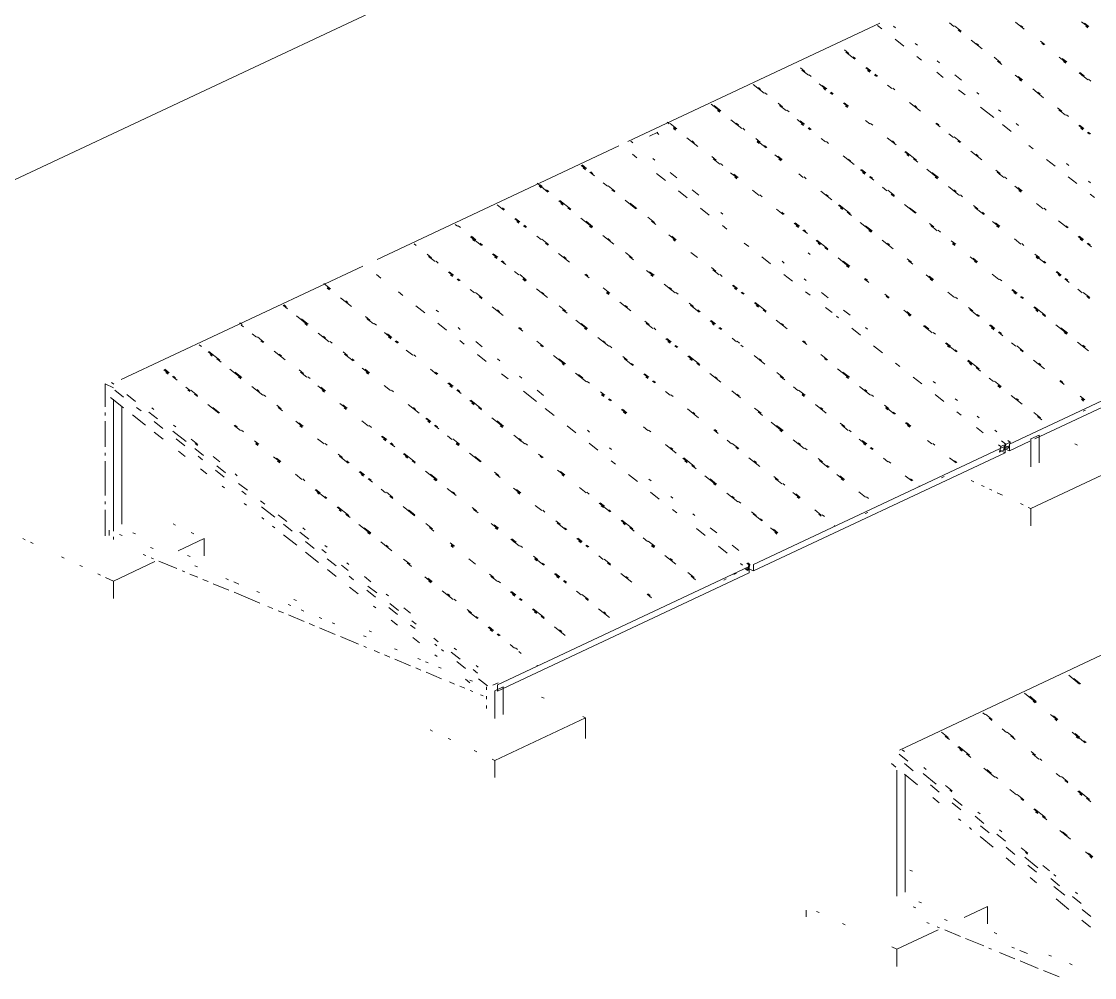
# Paper-space layout '03 3D Building and Roof' of a CAD drawing. Header units: millimetres. Extents: x 5 to 415, y 5 to 292.
# Drawn here: x 240.29 to 256.54, y 71.79 to 86.26 of the extents above; entities that cross this region are included whole.
import ezdxf

# ---------------------------------------------------------------- set-up
doc = ezdxf.new("R2010")
doc.units = ezdxf.units.MM
doc.layers.add('EXISTING', color=7, linetype='Continuous')
picture_1 = doc.add_image_def('image3.png', size_in_pixel=(1577, 763))

# ---------------------------------------------------------------- blocks, each defined once
blk = doc.blocks.new('SHEET_03')
at = {"layer": 'EXISTING', "color": 250, "lineweight": 9}
for p, q in [((226.052, 77.226), (265.07, 95.544)), ((249.478, 84.441), (253.293, 86.232)), ((253.257, 86.199), (253.324, 86.147)), ((253.531, 86.16), (253.498, 86.186)), ((254.345, 86.237), (254.412, 86.184)), ((254.524, 86.111), (254.424, 86.19)), ((254.478, 86.131), (254.511, 86.105)), ((255.346, 86.245), (255.479, 86.14)), ((255.458, 86.172), (255.425, 86.198)), ((256.347, 86.254), (256.447, 86.175)), ((256.459, 86.181), (256.393, 86.233)), ((256.443, 86.161), (256.41, 86.188)), ((253.523, 85.989), (253.656, 85.883)), ((254.521, 86.097), (254.487, 86.123)), ((254.677, 85.973), (254.843, 85.841)), ((252.825, 85.774), (252.758, 85.827)), ((253.863, 85.897), (253.829, 85.923)), ((254.789, 85.9), (254.756, 85.926)), ((255.79, 85.909), (255.724, 85.961)), ((255.745, 85.929), (255.778, 85.903)), ((252.779, 85.795), (252.912, 85.689)), ((252.924, 85.695), (252.891, 85.722)), ((253.855, 85.725), (253.921, 85.673)), ((254.195, 85.633), (254.161, 85.66)), ((255.121, 85.637), (255.022, 85.716)), ((255.076, 85.657), (255.142, 85.604)), ((256.01, 85.718), (256.11, 85.639)), ((256.122, 85.645), (256.056, 85.698)), ((256.107, 85.626), (256.073, 85.652)), ((252.156, 85.502), (252.089, 85.555)), ((252.11, 85.523), (252.21, 85.444)), ((252.153, 85.488), (252.12, 85.515)), ((253.078, 85.558), (253.144, 85.505)), ((253.157, 85.511), (253.09, 85.563)), ((253.141, 85.491), (253.108, 85.518)), ((254.154, 85.488), (254.253, 85.409)), ((256.309, 85.481), (256.442, 85.376)), ((256.388, 85.435), (256.321, 85.487)), ((252.255, 85.423), (252.222, 85.449)), ((253.211, 85.452), (253.244, 85.426)), ((253.256, 85.432), (253.223, 85.458)), ((254.527, 85.37), (254.427, 85.449)), ((255.341, 85.446), (255.441, 85.367)), ((255.453, 85.373), (255.387, 85.426)), ((255.438, 85.354), (255.404, 85.38)), ((256.385, 85.421), (256.351, 85.447)), ((256.487, 85.356), (256.454, 85.382)), ((251.375, 85.303), (251.541, 85.171)), ((251.487, 85.23), (251.454, 85.256)), ((251.587, 85.151), (251.553, 85.177)), ((252.376, 85.312), (252.475, 85.233)), ((252.488, 85.239), (252.421, 85.291)), ((252.472, 85.219), (252.439, 85.246)), ((252.542, 85.18), (252.575, 85.154)), ((252.587, 85.16), (252.554, 85.186)), ((253.41, 85.294), (253.476, 85.242)), ((253.522, 85.221), (253.489, 85.247)), ((254.486, 85.225), (254.585, 85.146)), ((254.792, 85.159), (254.759, 85.185)), ((255.607, 85.236), (255.773, 85.104)), ((255.719, 85.162), (255.686, 85.189)), ((250.739, 85.005), (250.872, 84.899)), ((251.819, 84.967), (251.753, 85.019)), ((252.741, 85.022), (252.807, 84.969)), ((252.82, 84.975), (252.753, 85.028)), ((253.742, 85.031), (253.908, 84.899)), ((250.884, 84.905), (250.785, 84.984)), ((250.869, 84.886), (250.836, 84.912)), ((251.773, 84.987), (251.873, 84.908)), ((251.918, 84.888), (251.885, 84.914)), ((252.804, 84.956), (252.771, 84.982)), ((253.854, 84.958), (253.821, 84.984)), ((254.818, 84.961), (255.017, 84.803)), ((255.124, 84.896), (255.091, 84.922)), ((256.051, 84.899), (255.984, 84.952)), ((256.005, 84.92), (256.105, 84.841)), ((256.048, 84.885), (256.014, 84.912)), ((256.15, 84.82), (256.117, 84.846)), ((250.07, 84.733), (250.103, 84.706)), ((250.216, 84.633), (250.116, 84.712)), ((251.038, 84.768), (251.204, 84.636)), ((251.147, 84.681), (251.114, 84.707)), ((251.15, 84.694), (251.117, 84.721)), ((252.039, 84.776), (252.138, 84.697)), ((252.151, 84.703), (252.084, 84.756)), ((252.135, 84.684), (252.102, 84.71)), ((253.073, 84.759), (253.139, 84.706)), ((253.185, 84.686), (253.152, 84.712)), ((254.14, 84.715), (254.206, 84.662)), ((254.183, 84.681), (254.149, 84.707)), ((254.186, 84.694), (254.153, 84.721)), ((255.15, 84.698), (255.282, 84.593)), ((255.39, 84.685), (255.356, 84.711)), ((256.304, 84.683), (256.37, 84.63)), ((256.383, 84.636), (256.316, 84.688)), ((249.803, 84.523), (249.928, 84.582)), ((249.948, 84.549), (249.915, 84.575)), ((250.2, 84.614), (250.167, 84.64)), ((250.17, 84.654), (250.203, 84.627)), ((251.25, 84.615), (251.216, 84.642)), ((252.205, 84.645), (252.238, 84.618)), ((252.25, 84.624), (252.217, 84.651)), ((254.339, 84.557), (254.406, 84.504)), ((254.518, 84.431), (254.418, 84.51)), ((256.367, 84.616), (256.334, 84.643)), ((256.437, 84.577), (256.47, 84.551)), ((256.482, 84.557), (256.449, 84.583)), ((245.679, 82.657), (249.339, 84.376)), ((249.554, 84.419), (249.521, 84.445)), ((250.369, 84.496), (250.535, 84.364)), ((250.481, 84.422), (250.448, 84.449)), ((251.482, 84.431), (251.416, 84.484)), ((251.466, 84.412), (251.433, 84.438)), ((251.436, 84.452), (251.569, 84.346)), ((251.582, 84.352), (251.548, 84.378)), ((252.404, 84.487), (252.47, 84.434)), ((252.516, 84.413), (252.483, 84.44)), ((253.405, 84.495), (253.538, 84.39)), ((253.517, 84.422), (253.484, 84.449)), ((254.472, 84.451), (254.505, 84.425)), ((255.548, 84.382), (255.614, 84.329)), ((249.547, 84.248), (249.613, 84.195)), ((249.886, 84.156), (249.853, 84.182)), ((250.813, 84.159), (250.747, 84.212)), ((250.767, 84.179), (250.867, 84.1)), ((251.702, 84.241), (251.801, 84.162)), ((251.814, 84.168), (251.748, 84.22)), ((252.736, 84.223), (252.902, 84.092)), ((253.67, 84.285), (253.737, 84.232)), ((253.849, 84.159), (253.683, 84.291)), ((253.734, 84.218), (253.7, 84.245)), ((253.803, 84.179), (253.87, 84.127)), ((254.671, 84.293), (254.837, 84.162)), ((254.783, 84.22), (254.75, 84.247)), ((248.77, 84.08), (248.836, 84.027)), ((248.848, 84.033), (248.782, 84.086)), ((248.833, 84.014), (248.8, 84.04)), ((250.913, 84.08), (250.879, 84.106)), ((251.798, 84.148), (251.765, 84.175)), ((252.848, 84.15), (252.815, 84.176)), ((253.08, 83.966), (253.014, 84.018)), ((253.846, 84.145), (253.812, 84.172)), ((254.002, 84.021), (254.168, 83.89)), ((255.814, 84.171), (255.946, 84.066)), ((256.153, 84.079), (256.12, 84.106)), ((248.902, 83.975), (248.969, 83.922)), ((248.948, 83.954), (248.915, 83.981)), ((249.912, 83.958), (250.045, 83.853)), ((250.218, 83.892), (250.119, 83.971)), ((251.033, 83.969), (251.133, 83.89)), ((251.145, 83.896), (251.079, 83.948)), ((251.129, 83.876), (251.096, 83.902)), ((252.067, 83.951), (252.133, 83.898)), ((252.179, 83.878), (252.146, 83.904)), ((253.001, 84.013), (253.068, 83.96)), ((253.065, 83.946), (253.032, 83.973)), ((253.134, 83.907), (253.201, 83.854)), ((253.18, 83.887), (253.147, 83.913)), ((254.181, 83.895), (254.081, 83.974)), ((254.165, 83.876), (254.132, 83.902)), ((255.115, 83.957), (255.049, 84.009)), ((255.07, 83.977), (255.169, 83.898)), ((255.112, 83.943), (255.079, 83.97)), ((255.215, 83.878), (255.182, 83.904)), ((256.145, 83.908), (256.278, 83.803)), ((248.101, 83.808), (248.267, 83.676)), ((248.164, 83.742), (248.131, 83.768)), ((248.18, 83.761), (248.146, 83.787)), ((248.279, 83.682), (248.246, 83.708)), ((249.102, 83.817), (249.168, 83.764)), ((249.28, 83.691), (249.18, 83.77)), ((249.234, 83.711), (249.268, 83.685)), ((249.277, 83.677), (249.244, 83.704)), ((250.244, 83.695), (250.377, 83.589)), ((250.55, 83.629), (250.451, 83.708)), ((251.365, 83.705), (251.464, 83.626)), ((253.333, 83.749), (253.4, 83.696)), ((253.512, 83.623), (253.412, 83.702)), ((254.334, 83.758), (254.5, 83.626)), ((254.446, 83.685), (254.413, 83.711)), ((255.335, 83.767), (255.435, 83.688)), ((255.447, 83.693), (255.381, 83.746)), ((255.432, 83.674), (255.398, 83.7)), ((256.485, 83.816), (256.452, 83.842)), ((248.433, 83.545), (248.499, 83.492)), ((248.611, 83.419), (248.445, 83.55)), ((249.434, 83.553), (249.599, 83.422)), ((251.51, 83.606), (251.477, 83.632)), ((252.399, 83.688), (252.565, 83.556)), ((252.511, 83.615), (252.478, 83.641)), ((253.466, 83.644), (253.499, 83.617)), ((253.509, 83.61), (253.476, 83.636)), ((254.546, 83.606), (254.513, 83.632)), ((256.477, 83.644), (256.544, 83.592)), ((247.498, 83.483), (247.598, 83.404)), ((247.61, 83.41), (247.577, 83.436)), ((248.496, 83.478), (248.463, 83.505)), ((248.565, 83.439), (248.599, 83.413)), ((248.608, 83.405), (248.575, 83.431)), ((249.612, 83.427), (249.512, 83.506)), ((250.576, 83.431), (250.709, 83.326)), ((251.73, 83.416), (251.83, 83.337)), ((251.842, 83.342), (251.809, 83.369)), ((252.665, 83.477), (252.731, 83.424)), ((252.843, 83.351), (252.677, 83.483)), ((252.728, 83.411), (252.695, 83.437)), ((252.797, 83.372), (252.864, 83.319)), ((253.665, 83.486), (253.831, 83.354)), ((253.844, 83.36), (253.744, 83.439)), ((254.778, 83.421), (254.712, 83.474)), ((254.733, 83.442), (254.865, 83.336)), ((254.878, 83.342), (254.845, 83.369)), ((255.667, 83.503), (255.767, 83.424)), ((255.812, 83.404), (255.779, 83.43)), ((247.764, 83.272), (247.83, 83.22)), ((247.843, 83.226), (247.776, 83.278)), ((247.827, 83.206), (247.794, 83.232)), ((248.765, 83.281), (248.931, 83.149)), ((248.943, 83.155), (248.843, 83.234)), ((249.878, 83.217), (249.778, 83.296)), ((249.832, 83.237), (249.898, 83.185)), ((250.915, 83.339), (250.882, 83.365)), ((251.996, 83.205), (252.062, 83.152)), ((252.074, 83.158), (252.008, 83.211)), ((252.84, 83.338), (252.807, 83.364)), ((252.996, 83.214), (253.162, 83.082)), ((254.998, 83.231), (255.098, 83.152)), ((255.11, 83.158), (255.044, 83.211)), ((255.999, 83.24), (256.132, 83.134)), ((246.862, 83.185), (246.896, 83.158)), ((246.941, 83.138), (246.908, 83.164)), ((247.897, 83.167), (247.93, 83.141)), ((247.942, 83.147), (247.909, 83.173)), ((248.927, 83.136), (248.894, 83.162)), ((248.94, 83.142), (248.907, 83.168)), ((250.908, 83.168), (250.974, 83.115)), ((252.059, 83.139), (252.026, 83.165)), ((252.128, 83.1), (252.195, 83.047)), ((252.174, 83.079), (252.141, 83.105)), ((253.175, 83.088), (253.075, 83.167)), ((253.159, 83.068), (253.126, 83.095)), ((253.172, 83.074), (253.139, 83.101)), ((254.109, 83.149), (254.043, 83.202)), ((254.064, 83.17), (254.163, 83.091)), ((254.106, 83.136), (254.073, 83.162)), ((254.209, 83.07), (254.176, 83.097)), ((255.095, 83.138), (255.061, 83.165)), ((256.144, 83.14), (256.111, 83.167)), ((246.272, 82.866), (246.239, 82.892)), ((247.095, 83), (247.261, 82.869)), ((247.174, 82.954), (247.107, 83.006)), ((247.158, 82.934), (247.125, 82.96)), ((247.273, 82.874), (247.24, 82.901)), ((248.096, 83.009), (248.162, 82.956)), ((248.274, 82.883), (248.175, 82.962)), ((248.228, 82.904), (248.262, 82.877)), ((248.271, 82.87), (248.238, 82.896)), ((249.097, 83.018), (249.263, 82.886)), ((249.209, 82.945), (249.175, 82.971)), ((250.097, 83.026), (250.197, 82.947)), ((250.209, 82.953), (250.143, 83.006)), ((250.194, 82.934), (250.161, 82.96)), ((251.24, 82.904), (251.306, 82.852)), ((252.328, 82.942), (252.394, 82.889)), ((252.506, 82.816), (252.34, 82.947)), ((252.391, 82.875), (252.358, 82.902)), ((253.328, 82.95), (253.494, 82.819)), ((253.44, 82.877), (253.407, 82.903)), ((254.441, 82.886), (254.375, 82.938)), ((254.426, 82.866), (254.393, 82.893)), ((254.396, 82.906), (254.429, 82.88)), ((255.33, 82.968), (255.43, 82.889)), ((255.475, 82.868), (255.442, 82.895)), ((256.298, 83.003), (256.364, 82.95)), ((256.377, 82.956), (256.31, 83.009)), ((256.361, 82.936), (256.328, 82.963)), ((256.431, 82.897), (256.497, 82.845)), ((256.476, 82.877), (256.443, 82.903)), ((246.505, 82.681), (246.438, 82.734)), ((247.427, 82.737), (247.493, 82.684)), ((247.506, 82.69), (247.439, 82.743)), ((248.428, 82.746), (248.594, 82.614)), ((249.541, 82.681), (249.441, 82.76)), ((250.429, 82.763), (250.529, 82.684)), ((252.238, 82.731), (252.205, 82.757)), ((252.46, 82.836), (252.494, 82.81)), ((252.503, 82.802), (252.47, 82.828)), ((255.708, 82.684), (255.641, 82.736)), ((241.802, 80.837), (245.462, 82.556)), ((246.459, 82.702), (246.559, 82.623)), ((246.502, 82.668), (246.468, 82.694)), ((246.604, 82.602), (246.571, 82.629)), ((247.49, 82.671), (247.457, 82.697)), ((247.56, 82.632), (247.626, 82.579)), ((247.602, 82.597), (247.569, 82.624)), ((247.605, 82.611), (247.572, 82.637)), ((248.54, 82.672), (248.507, 82.699)), ((249.495, 82.702), (249.561, 82.649)), ((251.505, 82.694), (251.638, 82.588)), ((251.845, 82.602), (251.812, 82.628)), ((252.66, 82.678), (252.825, 82.546)), ((252.838, 82.552), (252.738, 82.631)), ((252.822, 82.533), (252.789, 82.559)), ((253.772, 82.614), (253.706, 82.666)), ((253.727, 82.634), (253.793, 82.582)), ((254.661, 82.696), (254.761, 82.617)), ((254.773, 82.622), (254.707, 82.675)), ((254.758, 82.603), (254.724, 82.629)), ((255.692, 82.664), (255.659, 82.691)), ((255.662, 82.704), (255.795, 82.599)), ((255.807, 82.605), (255.774, 82.631)), ((245.67, 82.428), (245.736, 82.375)), ((246.758, 82.465), (246.824, 82.412)), ((246.837, 82.418), (246.77, 82.471)), ((246.821, 82.399), (246.788, 82.425)), ((247.759, 82.474), (247.825, 82.421)), ((247.937, 82.348), (247.838, 82.427)), ((248.826, 82.43), (248.892, 82.377)), ((248.869, 82.395), (248.835, 82.422)), ((248.872, 82.409), (248.838, 82.435)), ((249.76, 82.491), (249.86, 82.412)), ((249.873, 82.418), (249.806, 82.471)), ((249.857, 82.398), (249.824, 82.425)), ((250.807, 82.479), (250.741, 82.532)), ((250.761, 82.5), (250.861, 82.421)), ((250.804, 82.466), (250.771, 82.492)), ((250.907, 82.4), (250.873, 82.427)), ((251.837, 82.43), (251.97, 82.325)), ((253.992, 82.423), (254.092, 82.344)), ((254.104, 82.35), (254.038, 82.403)), ((254.993, 82.432), (255.093, 82.353)), ((255.961, 82.467), (256.027, 82.415)), ((256.04, 82.42), (255.973, 82.473)), ((256.024, 82.401), (255.991, 82.427)), ((244.972, 82.213), (244.872, 82.292)), ((244.926, 82.234), (244.959, 82.207)), ((246.891, 82.359), (246.924, 82.333)), ((246.936, 82.339), (246.903, 82.365)), ((247.922, 82.328), (247.888, 82.355)), ((247.892, 82.368), (247.925, 82.342)), ((247.934, 82.334), (247.901, 82.36)), ((250.026, 82.28), (250.192, 82.149)), ((250.138, 82.207), (250.105, 82.233)), ((251.06, 82.263), (251.126, 82.21)), ((251.139, 82.216), (251.073, 82.269)), ((252.177, 82.338), (252.144, 82.365)), ((253.058, 82.362), (253.124, 82.309)), ((253.1, 82.328), (253.067, 82.354)), ((253.104, 82.342), (253.07, 82.368)), ((254.089, 82.331), (254.056, 82.357)), ((255.138, 82.333), (255.105, 82.359)), ((256.094, 82.362), (256.16, 82.309)), ((256.139, 82.341), (256.106, 82.368)), ((244.956, 82.194), (244.923, 82.22)), ((245.125, 82.076), (245.291, 81.944)), ((246.002, 82.164), (246.068, 82.112)), ((247.09, 82.201), (247.156, 82.149)), ((247.268, 82.076), (247.169, 82.155)), ((247.223, 82.096), (247.256, 82.07)), ((247.265, 82.062), (247.232, 82.088)), ((248.091, 82.21), (248.257, 82.078)), ((248.203, 82.137), (248.17, 82.163)), ((249.204, 82.146), (249.104, 82.225)), ((249.188, 82.126), (249.155, 82.153)), ((249.158, 82.166), (249.191, 82.14)), ((250.135, 82.193), (250.102, 82.22)), ((250.238, 82.128), (250.204, 82.154)), ((251.123, 82.196), (251.09, 82.223)), ((251.193, 82.157), (251.226, 82.131)), ((251.239, 82.137), (251.205, 82.163)), ((252.169, 82.167), (252.236, 82.114)), ((252.509, 82.075), (252.409, 82.154)), ((253.435, 82.078), (253.369, 82.131)), ((253.39, 82.099), (253.423, 82.072)), ((254.324, 82.16), (254.424, 82.081)), ((254.47, 82.061), (254.436, 82.087)), ((255.292, 82.195), (255.358, 82.142)), ((255.371, 82.148), (255.304, 82.201)), ((255.355, 82.129), (255.322, 82.155)), ((255.425, 82.09), (255.458, 82.063)), ((255.47, 82.069), (255.437, 82.096)), ((256.293, 82.204), (256.359, 82.151)), ((256.471, 82.078), (256.372, 82.157)), ((256.426, 82.098), (256.459, 82.072)), ((256.468, 82.064), (256.435, 82.091)), ((244.257, 81.962), (244.324, 81.909)), ((244.3, 81.927), (244.267, 81.954)), ((244.303, 81.941), (244.27, 81.967)), ((245.237, 82.003), (245.204, 82.029)), ((246.268, 81.954), (246.4, 81.848)), ((247.422, 81.938), (247.588, 81.806)), ((248.535, 81.874), (248.435, 81.953)), ((249.357, 82.008), (249.523, 81.876)), ((249.469, 81.935), (249.436, 81.961)), ((250.47, 81.944), (250.404, 81.996)), ((250.424, 81.964), (250.557, 81.859)), ((251.392, 81.999), (251.458, 81.947)), ((251.571, 81.873), (251.405, 82.005)), ((251.455, 81.933), (251.422, 81.959)), ((252.468, 81.93), (252.568, 81.851)), ((254.702, 81.876), (254.636, 81.929)), ((255.624, 81.932), (255.69, 81.879)), ((255.802, 81.806), (255.636, 81.938)), ((244.456, 81.804), (244.622, 81.672)), ((244.635, 81.678), (244.535, 81.757)), ((245.569, 81.739), (245.503, 81.792)), ((245.524, 81.76), (245.623, 81.681)), ((245.566, 81.725), (245.533, 81.752)), ((246.607, 81.861), (246.574, 81.888)), ((247.534, 81.865), (247.501, 81.891)), ((248.489, 81.894), (248.555, 81.841)), ((250.57, 81.865), (250.536, 81.891)), ((251.525, 81.894), (251.558, 81.868)), ((251.567, 81.86), (251.534, 81.886)), ((252.634, 81.798), (252.667, 81.772)), ((252.841, 81.811), (252.741, 81.89)), ((253.655, 81.888), (253.755, 81.809)), ((253.767, 81.815), (253.701, 81.867)), ((253.752, 81.795), (253.719, 81.822)), ((254.656, 81.897), (254.789, 81.791)), ((254.802, 81.797), (254.768, 81.824)), ((255.687, 81.865), (255.654, 81.892)), ((255.757, 81.826), (255.79, 81.8)), ((255.799, 81.792), (255.766, 81.819)), ((243.601, 81.695), (243.598, 81.682)), ((243.634, 81.669), (243.601, 81.695)), ((243.621, 81.663), (243.655, 81.637)), ((244.619, 81.658), (244.586, 81.685)), ((245.669, 81.66), (245.636, 81.686)), ((246.6, 81.69), (246.732, 81.585)), ((246.939, 81.598), (246.906, 81.624)), ((247.82, 81.622), (247.887, 81.569)), ((247.866, 81.601), (247.833, 81.628)), ((248.688, 81.736), (248.854, 81.604)), ((248.867, 81.61), (248.767, 81.689)), ((248.851, 81.591), (248.818, 81.617)), ((249.801, 81.672), (249.735, 81.724)), ((249.755, 81.692), (249.855, 81.613)), ((249.798, 81.658), (249.765, 81.684)), ((249.901, 81.593), (249.868, 81.619)), ((250.723, 81.727), (250.79, 81.674)), ((250.802, 81.68), (250.736, 81.733)), ((250.786, 81.661), (250.753, 81.687)), ((250.856, 81.622), (250.889, 81.595)), ((250.902, 81.601), (250.868, 81.628)), ((251.724, 81.736), (251.89, 81.604)), ((251.836, 81.663), (251.803, 81.689)), ((252.866, 81.614), (252.999, 81.508)), ((253.106, 81.601), (253.073, 81.627)), ((253.954, 81.651), (254.087, 81.546)), ((254.033, 81.604), (253.967, 81.657)), ((254.03, 81.59), (253.997, 81.617)), ((254.955, 81.66), (255.021, 81.607)), ((255.034, 81.613), (254.967, 81.665)), ((255.018, 81.593), (254.985, 81.62)), ((255.254, 79.858), (259.069, 81.649)), ((255.956, 81.668), (256.122, 81.537)), ((256.134, 81.543), (256.035, 81.622)), ((243.787, 81.531), (243.854, 81.479)), ((243.966, 81.406), (243.866, 81.485)), ((243.92, 81.426), (243.953, 81.4)), ((244.788, 81.54), (244.954, 81.408)), ((244.9, 81.467), (244.867, 81.493)), ((245.789, 81.549), (245.889, 81.47)), ((245.901, 81.476), (245.835, 81.528)), ((245.886, 81.456), (245.852, 81.483)), ((245.955, 81.417), (245.988, 81.391)), ((246.001, 81.397), (245.968, 81.423)), ((246.931, 81.427), (246.998, 81.374)), ((248.198, 81.338), (248.098, 81.417)), ((249.02, 81.473), (249.186, 81.341)), ((249.132, 81.4), (249.099, 81.426)), ((250.054, 81.455), (250.121, 81.402)), ((250.133, 81.408), (250.067, 81.461)), ((251.055, 81.464), (251.121, 81.411)), ((251.167, 81.391), (251.134, 81.417)), ((252.122, 81.42), (252.189, 81.367)), ((252.168, 81.399), (252.135, 81.426)), ((254.133, 81.525), (254.099, 81.551)), ((255.088, 81.554), (255.154, 81.502)), ((255.133, 81.534), (255.1, 81.56)), ((255.64, 79.942), (259.069, 81.551)), ((256.119, 81.523), (256.085, 81.549)), ((256.131, 81.529), (256.098, 81.555)), ((242.986, 81.365), (243.019, 81.338)), ((243.119, 81.259), (243.185, 81.207)), ((243.297, 81.134), (243.131, 81.265)), ((244.119, 81.268), (244.285, 81.136)), ((245, 81.388), (244.967, 81.414)), ((245.232, 81.204), (245.166, 81.256)), ((246.121, 81.285), (246.221, 81.206)), ((247.271, 81.335), (247.172, 81.414)), ((248.152, 81.359), (248.185, 81.332)), ((249.232, 81.32), (249.199, 81.347)), ((250.117, 81.389), (250.084, 81.415)), ((250.187, 81.35), (250.22, 81.323)), ((250.233, 81.329), (250.199, 81.356)), ((251.188, 81.358), (251.221, 81.332)), ((253.198, 81.35), (253.331, 81.245)), ((254.286, 81.388), (254.452, 81.256)), ((254.365, 81.341), (254.299, 81.393)), ((254.349, 81.321), (254.316, 81.348)), ((254.465, 81.262), (254.431, 81.288)), ((255.287, 81.396), (255.353, 81.344)), ((255.465, 81.27), (255.366, 81.349)), ((255.42, 81.291), (255.453, 81.265)), ((255.462, 81.257), (255.429, 81.283)), ((256.288, 81.405), (256.454, 81.273)), ((256.4, 81.332), (256.367, 81.358)), ((243.182, 81.193), (243.149, 81.219)), ((243.251, 81.154), (243.318, 81.101)), ((243.294, 81.12), (243.261, 81.146)), ((244.231, 81.195), (244.198, 81.221)), ((245.187, 81.224), (245.319, 81.119)), ((245.332, 81.125), (245.299, 81.151)), ((246.266, 81.186), (246.233, 81.212)), ((247.197, 81.216), (247.33, 81.111)), ((247.537, 81.124), (247.503, 81.15)), ((248.351, 81.201), (248.517, 81.069)), ((248.53, 81.075), (248.43, 81.154)), ((249.464, 81.136), (249.398, 81.189)), ((249.419, 81.157), (249.551, 81.051)), ((250.386, 81.192), (250.453, 81.139)), ((250.565, 81.066), (250.399, 81.198)), ((250.449, 81.125), (250.416, 81.152)), ((251.387, 81.2), (251.553, 81.069)), ((251.499, 81.127), (251.466, 81.154)), ((252.5, 81.136), (252.4, 81.215)), ((252.454, 81.156), (252.487, 81.13)), ((254.618, 81.124), (254.684, 81.071)), ((254.797, 80.998), (254.631, 81.13)), ((255.619, 81.133), (255.785, 81.001)), ((242.45, 80.987), (242.516, 80.935)), ((242.529, 80.94), (242.462, 80.993)), ((242.513, 80.921), (242.48, 80.947)), ((243.45, 80.996), (243.616, 80.864)), ((243.629, 80.87), (243.529, 80.949)), ((244.563, 80.932), (244.497, 80.984)), ((244.518, 80.952), (244.617, 80.873)), ((244.56, 80.918), (244.527, 80.944)), ((245.452, 81.013), (245.552, 80.934)), ((245.564, 80.94), (245.498, 80.993)), ((245.549, 80.921), (245.515, 80.947)), ((246.486, 80.996), (246.586, 80.917)), ((246.598, 80.923), (246.565, 80.949)), ((248.514, 81.055), (248.481, 81.082)), ((248.683, 80.937), (248.849, 80.805)), ((249.564, 81.057), (249.531, 81.083)), ((250.519, 81.086), (250.552, 81.06)), ((250.562, 81.052), (250.528, 81.079)), ((251.831, 80.864), (251.731, 80.943)), ((252.653, 80.998), (252.819, 80.867)), ((252.832, 80.873), (252.732, 80.952)), ((253.53, 81.087), (253.597, 81.034)), ((254.681, 81.058), (254.648, 81.084)), ((254.751, 81.019), (254.817, 80.966)), ((254.793, 80.985), (254.76, 81.011)), ((255.731, 81.06), (255.698, 81.086)), ((241.561, 80.771), (241.686, 80.712)), ((241.561, 80.424), (241.561, 80.771)), ((241.657, 80.795), (241.69, 80.769)), ((242.582, 80.882), (242.649, 80.829)), ((242.628, 80.861), (242.595, 80.888)), ((243.613, 80.851), (243.58, 80.877)), ((244.663, 80.852), (244.63, 80.879)), ((246.752, 80.785), (246.818, 80.732)), ((246.831, 80.738), (246.764, 80.791)), ((247.562, 80.926), (247.662, 80.847)), ((247.869, 80.861), (247.835, 80.887)), ((248.795, 80.864), (248.729, 80.917)), ((248.792, 80.85), (248.759, 80.877)), ((248.895, 80.785), (248.862, 80.811)), ((249.717, 80.92), (249.784, 80.867)), ((249.796, 80.873), (249.73, 80.925)), ((249.781, 80.853), (249.747, 80.88)), ((249.85, 80.814), (249.883, 80.788)), ((249.896, 80.794), (249.863, 80.82)), ((250.718, 80.928), (250.884, 80.797)), ((250.83, 80.855), (250.797, 80.881)), ((251.785, 80.884), (251.852, 80.832)), ((251.828, 80.85), (251.795, 80.877)), ((252.816, 80.853), (252.783, 80.879)), ((253.796, 80.876), (253.929, 80.771)), ((254.135, 80.784), (254.102, 80.811)), ((254.95, 80.861), (255.016, 80.808)), ((255.128, 80.735), (255.029, 80.814)), ((256.017, 80.817), (256.084, 80.764)), ((256.06, 80.783), (256.027, 80.809)), ((256.063, 80.796), (256.03, 80.823)), ((241.705, 80.679), (241.838, 80.574)), ((241.889, 80.611), (242.022, 80.505)), ((242.782, 80.724), (242.848, 80.671)), ((242.845, 80.658), (242.812, 80.684)), ((242.96, 80.598), (242.86, 80.677)), ((242.914, 80.618), (242.948, 80.592)), ((242.957, 80.584), (242.924, 80.611)), ((243.782, 80.733), (243.948, 80.601)), ((243.895, 80.659), (243.861, 80.686)), ((243.994, 80.58), (243.961, 80.607)), ((244.783, 80.741), (244.883, 80.662)), ((244.895, 80.668), (244.829, 80.721)), ((244.88, 80.649), (244.847, 80.675)), ((245.784, 80.75), (245.884, 80.671)), ((245.929, 80.651), (245.896, 80.677)), ((246.815, 80.719), (246.782, 80.745)), ((246.885, 80.68), (246.951, 80.627)), ((246.93, 80.659), (246.897, 80.686)), ((247.894, 80.663), (248.093, 80.505)), ((248.201, 80.597), (248.101, 80.676)), ((249.127, 80.601), (249.061, 80.653)), ((249.112, 80.581), (249.078, 80.607)), ((249.082, 80.621), (249.115, 80.595)), ((250.049, 80.656), (250.116, 80.603)), ((250.161, 80.583), (250.128, 80.609)), ((251.05, 80.665), (251.183, 80.56)), ((251.162, 80.592), (251.129, 80.618)), ((251.985, 80.726), (252.051, 80.674)), ((252.163, 80.6), (252.063, 80.679)), ((252.147, 80.581), (252.114, 80.607)), ((252.117, 80.621), (252.151, 80.595)), ((252.985, 80.735), (253.151, 80.603)), ((253.094, 80.648), (253.061, 80.675)), ((253.097, 80.662), (253.064, 80.688)), ((253.197, 80.583), (253.164, 80.609)), ((254.128, 80.613), (254.26, 80.508)), ((255.113, 80.715), (255.08, 80.742)), ((255.083, 80.755), (255.116, 80.729)), ((255.125, 80.721), (255.092, 80.748)), ((241.84, 80.411), (241.641, 80.569)), ((241.686, 80.539), (241.686, 78.546)), ((243.114, 80.46), (243.28, 80.329)), ((244.226, 80.396), (244.16, 80.449)), ((245.115, 80.478), (245.215, 80.399)), ((245.227, 80.405), (245.161, 80.457)), ((246.149, 80.46), (246.315, 80.329)), ((247.084, 80.522), (247.15, 80.469)), ((247.262, 80.396), (247.096, 80.528)), ((247.147, 80.455), (247.114, 80.482)), ((249.181, 80.542), (249.214, 80.516)), ((249.227, 80.522), (249.194, 80.548)), ((252.317, 80.463), (252.482, 80.331)), ((253.429, 80.398), (253.363, 80.451)), ((254.467, 80.521), (254.434, 80.547)), ((255.282, 80.597), (255.448, 80.466)), ((255.394, 80.524), (255.361, 80.551)), ((256.395, 80.533), (256.328, 80.586)), ((256.379, 80.513), (256.346, 80.54)), ((256.349, 80.553), (256.382, 80.527)), ((241.561, 80.294), (241.561, 80.338)), ((241.811, 78.648), (241.811, 80.424)), ((242.172, 80.148), (241.973, 80.306)), ((242.037, 80.416), (242.104, 80.363)), ((242.221, 80.347), (242.354, 80.242)), ((242.299, 80.384), (242.266, 80.41)), ((243.292, 80.335), (243.192, 80.414)), ((244.181, 80.416), (244.247, 80.364)), ((245.212, 80.385), (245.179, 80.412)), ((246.261, 80.387), (246.228, 80.413)), ((247.217, 80.416), (247.25, 80.39)), ((247.259, 80.382), (247.226, 80.409)), ((248.226, 80.4), (248.359, 80.294)), ((249.38, 80.384), (249.447, 80.331)), ((249.459, 80.337), (249.393, 80.39)), ((249.444, 80.318), (249.41, 80.344)), ((250.381, 80.393), (250.547, 80.261)), ((250.493, 80.32), (250.46, 80.346)), ((251.494, 80.328), (251.395, 80.407)), ((251.448, 80.349), (251.515, 80.296)), ((252.429, 80.39), (252.395, 80.416)), ((253.414, 80.379), (253.381, 80.405)), ((253.384, 80.419), (253.517, 80.314)), ((253.529, 80.319), (253.496, 80.346)), ((254.46, 80.349), (254.526, 80.297)), ((254.799, 80.257), (254.766, 80.284)), ((255.726, 80.261), (255.626, 80.34)), ((255.68, 80.281), (255.747, 80.229)), ((256.371, 80.358), (256.409, 80.376)), ((241.561, 79.818), (241.561, 80.208)), ((242.303, 80.205), (242.436, 80.099)), ((242.631, 80.121), (242.598, 80.147)), ((243.512, 80.144), (243.611, 80.065)), ((243.554, 80.11), (243.521, 80.137)), ((243.558, 80.124), (243.524, 80.15)), ((244.446, 80.206), (244.546, 80.127)), ((244.558, 80.133), (244.492, 80.185)), ((244.543, 80.113), (244.51, 80.139)), ((245.447, 80.214), (245.547, 80.135)), ((245.592, 80.115), (245.559, 80.141)), ((246.415, 80.25), (246.481, 80.197)), ((246.494, 80.203), (246.427, 80.255)), ((246.478, 80.183), (246.445, 80.21)), ((246.548, 80.144), (246.614, 80.092)), ((246.59, 80.11), (246.557, 80.136)), ((246.593, 80.124), (246.56, 80.15)), ((247.416, 80.258), (247.582, 80.127)), ((247.594, 80.132), (247.495, 80.211)), ((247.579, 80.113), (247.545, 80.139)), ((248.558, 80.136), (248.691, 80.031)), ((249.712, 80.121), (249.779, 80.068)), ((251.648, 80.191), (251.814, 80.059)), ((251.826, 80.065), (251.726, 80.144)), ((252.761, 80.126), (252.694, 80.179)), ((252.715, 80.147), (252.814, 80.068)), ((253.683, 80.182), (253.749, 80.129)), ((253.761, 80.135), (253.695, 80.188)), ((253.746, 80.116), (253.713, 80.142)), ((242.438, 79.937), (242.305, 80.042)), ((242.586, 80.058), (242.785, 79.899)), ((243.657, 80.045), (243.624, 80.071)), ((245.746, 79.977), (245.812, 79.925)), ((245.825, 79.931), (245.758, 79.983)), ((246.747, 79.986), (246.813, 79.933)), ((247.748, 79.995), (247.914, 79.863)), ((248.898, 80.044), (248.865, 80.07)), ((249.824, 80.047), (249.791, 80.074)), ((250.78, 80.077), (250.846, 80.024)), ((250.822, 80.043), (250.789, 80.069)), ((250.825, 80.056), (250.792, 80.083)), ((251.81, 80.045), (251.777, 80.072)), ((252.86, 80.047), (252.827, 80.074)), ((254.758, 80.112), (254.858, 80.033)), ((255.065, 80.047), (255.032, 80.073)), ((255.579, 79.94), (255.704, 79.999)), ((255.704, 79.578), (255.704, 79.999)), ((242.635, 79.941), (242.768, 79.836)), ((242.963, 79.857), (242.863, 79.936)), ((242.918, 79.794), (243.051, 79.689)), ((242.959, 79.842), (242.926, 79.868)), ((243.89, 79.861), (243.823, 79.913)), ((243.874, 79.841), (243.841, 79.867)), ((243.844, 79.881), (243.877, 79.855)), ((244.778, 79.942), (244.878, 79.863)), ((244.924, 79.843), (244.89, 79.869)), ((245.809, 79.911), (245.776, 79.937)), ((245.879, 79.872), (245.945, 79.819)), ((245.924, 79.852), (245.891, 79.878)), ((246.925, 79.86), (246.826, 79.939)), ((246.91, 79.841), (246.876, 79.867)), ((246.88, 79.881), (246.913, 79.854)), ((246.922, 79.847), (246.889, 79.873)), ((247.857, 79.908), (247.823, 79.934)), ((247.86, 79.922), (247.827, 79.948)), ((247.959, 79.843), (247.926, 79.869)), ((248.89, 79.873), (249.023, 79.767)), ((249.23, 79.781), (249.196, 79.807)), ((250.044, 79.857), (250.21, 79.726)), ((250.156, 79.784), (250.123, 79.81)), ((250.979, 79.919), (251.045, 79.866)), ((251.157, 79.793), (251.058, 79.872)), ((251.111, 79.813), (251.145, 79.787)), ((251.378, 78.038), (255.192, 79.829)), ((251.98, 79.927), (252.146, 79.796)), ((252.092, 79.854), (252.058, 79.881)), ((252.191, 79.775), (252.158, 79.802)), ((252.98, 79.936), (253.08, 79.857)), ((253.093, 79.863), (253.026, 79.916)), ((253.077, 79.843), (253.044, 79.87)), ((253.146, 79.804), (253.18, 79.778)), ((253.192, 79.784), (253.159, 79.81)), ((254.014, 79.918), (254.081, 79.866)), ((254.127, 79.845), (254.093, 79.872)), ((255.09, 79.849), (255.124, 79.823)), ((255.124, 79.823), (255.104, 79.738)), ((255.202, 79.859), (255.124, 79.823)), ((255.202, 79.859), (255.135, 79.912)), ((255.186, 79.852), (255.166, 79.767)), ((255.166, 79.767), (255.244, 79.804)), ((255.176, 79.797), (255.253, 79.834)), ((255.176, 79.797), (255.254, 79.761)), ((255.182, 79.774), (255.202, 79.859)), ((255.264, 79.889), (255.186, 79.852)), ((255.192, 79.829), (255.192, 79.731)), ((255.211, 79.83), (255.244, 79.804)), ((255.264, 79.889), (255.231, 79.915)), ((255.244, 79.804), (255.264, 79.889)), ((255.254, 79.761), (255.562, 79.905)), ((255.254, 79.761), (255.254, 79.858)), ((255.579, 79.94), (255.579, 79.519)), ((256.286, 79.844), (256.247, 79.863)), ((241.561, 79.688), (241.561, 79.731)), ((242.77, 79.674), (242.67, 79.753)), ((242.967, 79.678), (243.033, 79.625)), ((243.295, 79.594), (243.195, 79.673)), ((244.109, 79.67), (244.209, 79.591)), ((244.221, 79.597), (244.155, 79.65)), ((245.156, 79.659), (245.09, 79.711)), ((245.11, 79.679), (245.243, 79.574)), ((246.078, 79.714), (246.144, 79.661)), ((246.256, 79.588), (246.09, 79.72)), ((246.141, 79.648), (246.108, 79.674)), ((247.079, 79.723), (247.245, 79.591)), ((247.257, 79.597), (247.158, 79.676)), ((248.192, 79.658), (248.125, 79.711)), ((248.146, 79.679), (248.179, 79.652)), ((250.31, 79.647), (250.376, 79.594)), ((250.488, 79.521), (250.322, 79.652)), ((251.311, 79.655), (251.477, 79.524)), ((251.378, 77.941), (255.192, 79.731)), ((252.424, 79.591), (252.357, 79.644)), ((253.346, 79.646), (253.412, 79.594)), ((254.346, 79.655), (254.446, 79.576)), ((255.104, 79.738), (255.182, 79.774)), ((255.192, 79.731), (255.114, 79.768)), ((241.561, 79.081), (241.561, 79.601)), ((243.101, 79.41), (243.002, 79.489)), ((243.232, 79.467), (243.365, 79.362)), ((243.25, 79.531), (243.383, 79.425)), ((244.206, 79.578), (244.173, 79.604)), ((245.256, 79.58), (245.222, 79.606)), ((246.211, 79.609), (246.244, 79.582)), ((246.253, 79.575), (246.22, 79.601)), ((248.412, 79.468), (248.511, 79.389)), ((249.222, 79.609), (249.288, 79.557)), ((250.373, 79.58), (250.34, 79.607)), ((250.443, 79.541), (250.509, 79.489)), ((250.485, 79.507), (250.452, 79.533)), ((251.423, 79.582), (251.39, 79.608)), ((252.378, 79.611), (252.511, 79.506)), ((252.523, 79.512), (252.49, 79.538)), ((253.458, 79.573), (253.424, 79.6)), ((254.459, 79.582), (254.425, 79.608)), ((255.579, 78.886), (256.953, 79.531)), ((243.56, 79.383), (243.527, 79.409)), ((244.441, 79.407), (244.541, 79.328)), ((244.587, 79.307), (244.553, 79.334)), ((245.409, 79.442), (245.475, 79.389)), ((245.488, 79.395), (245.422, 79.448)), ((245.472, 79.376), (245.439, 79.402)), ((245.542, 79.337), (245.608, 79.284)), ((245.588, 79.316), (245.554, 79.342)), ((246.41, 79.451), (246.576, 79.319)), ((246.588, 79.325), (246.489, 79.404)), ((246.573, 79.305), (246.54, 79.332)), ((246.585, 79.311), (246.552, 79.338)), ((247.523, 79.386), (247.456, 79.439)), ((247.477, 79.407), (247.544, 79.354)), ((248.524, 79.395), (248.457, 79.448)), ((248.508, 79.375), (248.475, 79.402)), ((249.488, 79.399), (249.62, 79.293)), ((249.827, 79.307), (249.794, 79.333)), ((250.642, 79.383), (250.808, 79.251)), ((250.82, 79.257), (250.721, 79.336)), ((251.755, 79.319), (251.688, 79.371)), ((251.709, 79.339), (251.809, 79.26)), ((251.752, 79.305), (251.718, 79.331)), ((252.643, 79.401), (252.743, 79.322)), ((252.756, 79.327), (252.689, 79.38)), ((252.74, 79.308), (252.707, 79.334)), ((253.678, 79.383), (253.777, 79.304)), ((253.79, 79.31), (253.756, 79.336)), ((254.228, 79.352), (254.266, 79.37)), ((254.677, 79.31), (254.716, 79.291)), ((243.367, 79.199), (243.334, 79.226)), ((243.582, 79.267), (243.715, 79.162)), ((243.631, 79.151), (243.697, 79.099)), ((244.74, 79.17), (244.906, 79.038)), ((244.819, 79.123), (244.753, 79.176)), ((245.741, 79.179), (245.807, 79.126)), ((246.742, 79.187), (246.875, 79.082)), ((247.743, 79.196), (247.842, 79.117)), ((247.855, 79.123), (247.788, 79.176)), ((248.744, 79.205), (248.843, 79.126)), ((250.805, 79.238), (250.771, 79.264)), ((251.854, 79.24), (251.821, 79.266)), ((253.886, 79.217), (253.889, 79.231)), ((254.834, 79.236), (254.873, 79.218)), ((254.951, 79.181), (254.991, 79.162)), ((241.561, 78.951), (241.561, 78.995)), ((243.914, 79.004), (243.98, 78.951)), ((244.803, 79.104), (244.77, 79.13)), ((244.919, 79.044), (244.885, 79.07)), ((245.919, 79.053), (245.82, 79.132)), ((245.874, 79.073), (245.907, 79.047)), ((245.916, 79.039), (245.883, 79.065)), ((246.854, 79.114), (246.821, 79.14)), ((247.839, 79.103), (247.806, 79.13)), ((248.889, 79.105), (248.856, 79.132)), ((249.819, 79.135), (249.952, 79.03)), ((250.159, 79.043), (250.126, 79.07)), ((250.974, 79.12), (251.14, 78.988)), ((251.086, 79.047), (251.053, 79.073)), ((251.185, 78.968), (251.152, 78.994)), ((251.975, 79.128), (252.074, 79.049)), ((252.087, 79.055), (252.02, 79.108)), ((252.071, 79.036), (252.038, 79.062)), ((252.975, 79.137), (253.075, 79.058)), ((253.121, 79.038), (253.088, 79.064)), ((255.069, 79.126), (255.148, 79.089)), ((241.561, 78.475), (241.561, 78.865)), ((243.699, 78.936), (243.666, 78.962)), ((243.93, 78.914), (244.129, 78.756)), ((245.072, 78.906), (245.138, 78.854)), ((245.251, 78.781), (245.085, 78.912)), ((245.135, 78.84), (245.102, 78.866)), ((246.073, 78.915), (246.239, 78.783)), ((246.251, 78.789), (246.152, 78.868)), ((247.186, 78.851), (247.119, 78.903)), ((247.14, 78.871), (247.207, 78.819)), ((248.075, 78.933), (248.174, 78.854)), ((248.22, 78.833), (248.187, 78.859)), ((249.042, 78.968), (249.208, 78.836)), ((249.121, 78.921), (249.055, 78.974)), ((249.106, 78.901), (249.072, 78.928)), ((249.221, 78.842), (249.188, 78.868)), ((250.151, 78.872), (250.218, 78.819)), ((251.418, 78.783), (251.351, 78.836)), ((252.307, 78.865), (252.406, 78.786)), ((253.072, 78.809), (253.11, 78.827)), ((255.422, 78.96), (255.462, 78.941)), ((255.54, 78.904), (255.579, 78.886)), ((255.579, 78.886), (255.579, 78.626)), ((243.965, 78.725), (243.931, 78.752)), ((244.179, 78.793), (244.312, 78.688)), ((245.205, 78.801), (245.271, 78.748)), ((245.247, 78.767), (245.214, 78.793)), ((246.248, 78.776), (246.215, 78.802)), ((246.517, 78.579), (246.417, 78.658)), ((247.406, 78.66), (247.505, 78.581)), ((248.452, 78.649), (248.386, 78.701)), ((248.407, 78.669), (248.539, 78.564)), ((248.449, 78.635), (248.416, 78.661)), ((249.374, 78.704), (249.441, 78.652)), ((249.553, 78.578), (249.387, 78.71)), ((249.438, 78.638), (249.404, 78.664)), ((250.491, 78.78), (250.458, 78.806)), ((251.372, 78.804), (251.505, 78.698)), ((251.517, 78.704), (251.484, 78.731)), ((252.403, 78.772), (252.37, 78.799)), ((252.452, 78.766), (252.419, 78.792)), ((241.623, 78.48), (241.621, 78.559)), ((241.778, 78.494), (241.817, 78.478)), ((242.021, 78.504), (241.981, 78.52)), ((242.628, 78.634), (242.589, 78.653)), ((242.903, 78.505), (242.863, 78.524)), ((244.131, 78.594), (244.097, 78.62)), ((244.262, 78.651), (244.394, 78.545)), ((244.511, 78.53), (244.644, 78.424)), ((244.589, 78.566), (244.556, 78.593)), ((245.404, 78.643), (245.57, 78.511)), ((245.583, 78.517), (245.483, 78.596)), ((245.567, 78.498), (245.534, 78.524)), ((245.579, 78.504), (245.546, 78.53)), ((246.471, 78.599), (246.538, 78.546)), ((247.518, 78.587), (247.451, 78.64)), ((247.502, 78.568), (247.469, 78.594)), ((248.552, 78.57), (248.519, 78.596)), ((249.507, 78.599), (249.573, 78.546)), ((249.55, 78.565), (249.516, 78.591)), ((250.517, 78.582), (250.649, 78.477)), ((250.823, 78.516), (250.723, 78.595)), ((251.638, 78.593), (251.737, 78.514)), ((251.75, 78.52), (251.683, 78.573)), ((251.734, 78.5), (251.701, 78.527)), ((252.605, 78.628), (252.602, 78.614)), ((252.602, 78.614), (252.615, 78.62)), ((240.312, 78.432), (240.351, 78.413)), ((240.43, 78.376), (240.469, 78.358)), ((241.686, 78.46), (241.686, 78.416)), ((242.667, 78.247), (243.06, 78.432)), ((243.06, 78.172), (243.06, 78.432)), ((244.463, 78.33), (244.263, 78.488)), ((244.593, 78.387), (244.726, 78.282)), ((244.921, 78.303), (244.888, 78.329)), ((245.736, 78.38), (245.902, 78.248)), ((245.848, 78.307), (245.815, 78.333)), ((246.849, 78.315), (246.783, 78.368)), ((246.803, 78.336), (246.836, 78.309)), ((247.705, 78.423), (247.837, 78.318)), ((247.783, 78.377), (247.717, 78.429)), ((247.78, 78.363), (247.747, 78.389)), ((248.705, 78.432), (248.772, 78.379)), ((248.784, 78.385), (248.718, 78.438)), ((248.769, 78.366), (248.735, 78.392)), ((248.884, 78.306), (248.851, 78.333)), ((249.706, 78.441), (249.773, 78.388)), ((249.885, 78.315), (249.785, 78.394)), ((249.839, 78.336), (249.872, 78.309)), ((251.155, 78.253), (251.055, 78.332)), ((242.176, 78.173), (242.137, 78.189)), ((242.249, 78.298), (242.289, 78.282)), ((242.846, 78.161), (242.806, 78.177)), ((244.794, 78.067), (244.595, 78.225)), ((244.843, 78.266), (244.91, 78.214)), ((246.833, 78.296), (246.8, 78.322)), ((247.883, 78.298), (247.85, 78.324)), ((248.838, 78.327), (248.871, 78.3)), ((249.037, 78.169), (249.104, 78.116)), ((249.869, 78.296), (249.836, 78.322)), ((249.882, 78.301), (249.848, 78.328)), ((250.038, 78.177), (250.204, 78.046)), ((250.849, 78.319), (250.981, 78.213)), ((240.901, 78.155), (240.94, 78.137)), ((241.176, 78.026), (241.215, 78.008)), ((241.686, 77.787), (242.314, 78.082)), ((242.294, 78.124), (242.255, 78.14)), ((242.648, 77.977), (242.373, 78.091)), ((242.917, 78.021), (242.957, 78.004)), ((244.925, 78.124), (245.058, 78.019)), ((245.142, 78.029), (245.242, 77.95)), ((245.253, 78.04), (245.22, 78.066)), ((246.18, 78.043), (246.08, 78.122)), ((246.134, 78.064), (246.201, 78.011)), ((247.069, 78.125), (247.168, 78.046)), ((247.501, 76.218), (251.315, 78.009)), ((248.115, 78.113), (248.049, 78.166)), ((248.1, 78.094), (248.067, 78.12)), ((248.07, 78.134), (248.202, 78.028)), ((248.215, 78.034), (248.182, 78.061)), ((249.216, 78.043), (249.116, 78.122)), ((249.17, 78.063), (249.203, 78.037)), ((249.213, 78.029), (249.179, 78.056)), ((250.15, 78.104), (250.117, 78.131)), ((251.18, 78.055), (251.214, 78.029)), ((251.276, 78.058), (251.309, 78.032)), ((251.309, 78.032), (251.29, 77.947)), ((251.325, 78.039), (251.292, 78.066)), ((251.305, 77.954), (251.325, 78.039)), ((251.315, 78.009), (251.315, 77.911)), ((251.378, 77.941), (251.378, 78.038)), ((241.45, 77.897), (241.49, 77.879)), ((241.568, 77.842), (241.686, 77.787)), ((242.766, 77.928), (242.726, 77.944)), ((242.962, 77.846), (242.844, 77.895)), ((245.06, 77.856), (244.927, 77.961)), ((245.257, 77.861), (245.324, 77.808)), ((245.585, 77.776), (245.486, 77.855)), ((246.4, 77.853), (246.499, 77.774)), ((247.446, 77.841), (247.38, 77.894)), ((247.401, 77.862), (247.5, 77.783)), ((247.443, 77.828), (247.41, 77.854)), ((247.501, 76.121), (251.315, 77.911)), ((248.368, 77.897), (248.435, 77.844)), ((248.447, 77.85), (248.381, 77.903)), ((248.432, 77.83), (248.398, 77.857)), ((249.369, 77.905), (249.535, 77.774)), ((249.481, 77.832), (249.448, 77.859)), ((250.482, 77.841), (250.383, 77.92)), ((250.437, 77.861), (250.503, 77.809)), ((251.083, 77.888), (251.122, 77.906)), ((251.257, 77.973), (251.29, 77.947)), ((251.305, 77.954), (251.272, 77.981)), ((251.3, 77.977), (251.378, 77.941)), ((241.686, 77.787), (241.686, 77.527)), ((243.119, 77.781), (243.041, 77.813)), ((243.434, 77.65), (243.198, 77.748)), ((243.389, 77.825), (243.428, 77.808)), ((243.507, 77.776), (243.585, 77.743)), ((245.392, 77.593), (245.259, 77.698)), ((245.54, 77.713), (245.673, 77.608)), ((246.512, 77.78), (246.446, 77.832)), ((246.496, 77.76), (246.463, 77.787)), ((247.546, 77.762), (247.513, 77.788)), ((248.501, 77.791), (248.534, 77.765)), ((248.544, 77.757), (248.511, 77.784)), ((248.547, 77.771), (248.514, 77.797)), ((250.929, 77.803), (250.967, 77.821)), ((243.905, 77.454), (243.512, 77.618)), ((243.86, 77.629), (243.9, 77.613)), ((245.523, 77.65), (245.656, 77.545)), ((245.851, 77.566), (245.818, 77.592)), ((246.665, 77.642), (246.831, 77.51)), ((246.778, 77.569), (246.744, 77.595)), ((246.877, 77.49), (246.844, 77.516)), ((247.7, 77.625), (247.766, 77.572)), ((247.778, 77.578), (247.712, 77.63)), ((247.763, 77.558), (247.73, 77.585)), ((247.832, 77.519), (247.866, 77.493)), ((247.878, 77.499), (247.845, 77.525)), ((248.7, 77.633), (248.767, 77.581)), ((248.879, 77.507), (248.779, 77.586)), ((248.833, 77.528), (248.866, 77.502)), ((248.876, 77.494), (248.843, 77.52)), ((249.768, 77.589), (249.834, 77.537)), ((249.813, 77.569), (249.78, 77.595)), ((244.102, 77.373), (244.023, 77.405)), ((244.332, 77.433), (244.371, 77.417)), ((244.457, 77.492), (244.417, 77.508)), ((245.658, 77.382), (245.624, 77.408)), ((245.855, 77.387), (245.988, 77.281)), ((245.872, 77.45), (246.005, 77.345)), ((246.183, 77.302), (246.083, 77.381)), ((247.11, 77.306), (247.043, 77.358)), ((248.031, 77.361), (248.098, 77.308)), ((248.21, 77.235), (248.044, 77.367)), ((249.032, 77.37), (249.198, 77.238)), ((244.259, 77.307), (244.18, 77.34)), ((244.573, 77.177), (244.337, 77.275)), ((244.528, 77.351), (244.568, 77.335)), ((244.803, 77.237), (244.843, 77.221)), ((245.99, 77.119), (245.89, 77.198)), ((247.064, 77.326), (247.197, 77.221)), ((247.209, 77.227), (247.176, 77.253)), ((248.095, 77.295), (248.062, 77.321)), ((248.164, 77.256), (248.197, 77.229)), ((248.207, 77.222), (248.174, 77.248)), ((249.144, 77.297), (249.111, 77.323)), ((244.73, 77.111), (244.652, 77.144)), ((245.045, 76.981), (244.809, 77.079)), ((245, 77.155), (245.039, 77.139)), ((245.596, 77.018), (245.557, 77.035)), ((246.187, 77.123), (246.253, 77.07)), ((246.204, 77.187), (246.271, 77.134)), ((247.363, 77.089), (247.429, 77.036)), ((247.441, 77.042), (247.375, 77.095)), ((247.426, 77.023), (247.393, 77.049)), ((248.363, 77.098), (248.529, 76.966)), ((248.476, 77.025), (248.442, 77.051)), ((245.398, 76.834), (245.123, 76.948)), ((245.471, 76.96), (245.511, 76.943)), ((246.321, 76.855), (246.222, 76.934)), ((246.536, 76.923), (246.603, 76.87)), ((247.495, 76.984), (247.529, 76.957)), ((247.541, 76.963), (247.508, 76.99)), ((253.589, 75.231), (257.403, 77.022)), ((245.516, 76.785), (245.477, 76.801)), ((245.713, 76.703), (245.634, 76.736)), ((245.943, 76.764), (245.982, 76.747)), ((246.552, 76.833), (246.585, 76.807)), ((246.652, 76.754), (246.685, 76.728)), ((246.802, 76.712), (246.935, 76.607)), ((246.88, 76.749), (246.847, 76.775)), ((247.695, 76.826), (247.761, 76.773)), ((247.807, 76.753), (247.773, 76.779)), ((247.827, 76.72), (247.861, 76.694)), ((245.87, 76.638), (245.791, 76.671)), ((246.184, 76.507), (245.948, 76.605)), ((246.297, 76.617), (246.336, 76.6)), ((246.414, 76.568), (246.454, 76.551)), ((246.587, 76.645), (246.554, 76.671)), ((246.884, 76.57), (247.017, 76.465)), ((246.341, 76.442), (246.263, 76.475)), ((246.656, 76.311), (246.42, 76.409)), ((246.611, 76.486), (246.65, 76.47)), ((247.134, 76.449), (247.2, 76.396)), ((247.212, 76.486), (247.179, 76.512)), ((248.102, 76.502), (248.105, 76.515)), ((246.852, 76.23), (246.773, 76.263)), ((247.085, 76.249), (247.019, 76.302)), ((247.082, 76.29), (247.122, 76.274)), ((247.216, 76.307), (247.349, 76.201)), ((247.511, 76.249), (247.433, 76.212)), ((247.501, 76.121), (247.501, 76.218)), ((256.154, 76.364), (256.318, 76.229)), ((256.33, 76.235), (256.232, 76.316)), ((247.009, 76.165), (246.931, 76.197)), ((247.127, 76.116), (247.088, 76.132)), ((247.284, 76.05), (247.245, 76.067)), ((247.337, 76.141), (247.337, 76.188)), ((247.462, 76.129), (247.587, 76.188)), ((247.462, 76.129), (247.462, 75.708)), ((247.587, 75.767), (247.587, 76.188)), ((255.485, 76.093), (255.649, 75.958)), ((247.337, 76.001), (247.337, 76.047)), ((247.337, 75.86), (247.337, 75.907)), ((248.208, 76.015), (248.168, 76.033)), ((255.662, 75.964), (255.563, 76.045)), ((255.646, 75.944), (255.613, 75.971)), ((255.658, 75.95), (255.626, 75.977)), ((248.836, 75.72), (248.796, 75.738)), ((254.85, 75.794), (254.882, 75.767)), ((254.993, 75.692), (254.895, 75.773)), ((255.879, 75.769), (255.977, 75.689)), ((255.989, 75.694), (255.924, 75.748)), ((247.462, 75.075), (248.836, 75.72)), ((248.836, 75.408), (248.836, 75.72)), ((254.948, 75.713), (254.981, 75.686)), ((254.99, 75.679), (254.957, 75.706)), ((255.973, 75.675), (255.941, 75.702)), ((246.481, 75.536), (246.52, 75.517)), ((246.755, 75.407), (246.795, 75.388)), ((254.325, 75.421), (254.226, 75.501)), ((254.28, 75.442), (254.345, 75.388)), ((254.321, 75.407), (254.289, 75.434)), ((255.145, 75.552), (255.21, 75.498)), ((255.321, 75.423), (255.223, 75.504)), ((255.276, 75.444), (255.341, 75.39)), ((256.206, 75.5), (256.403, 75.338)), ((256.317, 75.425), (256.251, 75.479)), ((256.301, 75.406), (256.268, 75.433)), ((254.476, 75.28), (254.542, 75.226)), ((254.652, 75.151), (254.489, 75.286)), ((256.415, 75.344), (256.383, 75.371)), ((247.148, 75.222), (247.187, 75.204)), ((247.423, 75.093), (247.462, 75.075)), ((253.587, 75.171), (253.718, 75.063)), ((253.665, 75.207), (253.632, 75.234)), ((254.538, 75.213), (254.505, 75.24)), ((254.607, 75.172), (254.673, 75.119)), ((255.649, 75.154), (255.583, 75.207)), ((255.603, 75.175), (255.702, 75.094)), ((255.747, 75.073), (255.714, 75.1)), ((247.462, 75.075), (247.462, 74.815)), ((253.536, 74.973), (253.471, 75.026)), ((253.55, 74.926), (253.55, 73.02)), ((253.668, 75.026), (253.799, 74.918)), ((253.993, 74.938), (253.96, 74.965)), ((254.869, 74.957), (255.033, 74.822)), ((254.98, 74.882), (254.915, 74.936)), ((253.864, 74.703), (253.667, 74.865)), ((253.675, 73.078), (253.675, 74.854)), ((253.948, 74.874), (254.144, 74.713)), ((254.977, 74.869), (254.944, 74.896)), ((255.078, 74.801), (255.046, 74.828)), ((255.964, 74.878), (256.029, 74.824)), ((256.14, 74.75), (256.042, 74.83)), ((256.095, 74.771), (256.127, 74.744)), ((256.137, 74.736), (256.104, 74.763)), ((254.062, 74.703), (254.193, 74.595)), ((254.386, 74.615), (254.288, 74.695)), ((254.383, 74.6), (254.35, 74.627)), ((255.262, 74.634), (255.361, 74.553)), ((256.291, 74.609), (256.357, 74.555)), ((256.468, 74.48), (256.304, 74.615)), ((254.191, 74.434), (254.093, 74.515)), ((254.389, 74.433), (254.52, 74.326)), ((254.406, 74.497), (254.537, 74.39)), ((255.472, 74.478), (255.373, 74.559)), ((255.426, 74.499), (255.459, 74.472)), ((255.468, 74.465), (255.435, 74.492)), ((256.353, 74.542), (256.321, 74.569)), ((256.422, 74.501), (256.488, 74.447)), ((254.812, 74.265), (254.779, 74.291)), ((255.623, 74.338), (255.688, 74.284)), ((255.799, 74.209), (255.635, 74.343)), ((255.685, 74.27), (255.652, 74.297)), ((254.519, 74.165), (254.486, 74.192)), ((254.734, 74.228), (254.865, 74.12)), ((255.754, 74.23), (255.819, 74.176)), ((255.796, 74.195), (255.763, 74.222)), ((254.683, 74.03), (254.65, 74.057)), ((254.815, 74.083), (254.946, 73.976)), ((255.062, 73.959), (255.193, 73.851)), ((255.14, 73.995), (255.107, 74.022)), ((256.016, 74.014), (256.18, 73.88)), ((256.127, 73.939), (256.061, 73.993)), ((256.123, 73.926), (256.091, 73.953)), ((255.011, 73.761), (254.814, 73.922)), ((255.208, 73.76), (255.339, 73.652)), ((255.533, 73.672), (255.434, 73.753)), ((255.53, 73.657), (255.497, 73.684)), ((256.409, 73.691), (256.507, 73.61)), ((256.52, 73.616), (256.454, 73.67)), ((256.504, 73.597), (256.471, 73.624)), ((255.338, 73.491), (255.207, 73.599)), ((255.487, 73.608), (255.684, 73.447)), ((255.536, 73.491), (255.667, 73.383)), ((255.86, 73.403), (255.762, 73.484)), ((253.786, 73.396), (253.746, 73.414)), ((255.666, 73.222), (255.568, 73.303)), ((255.959, 73.322), (255.926, 73.349)), ((255.881, 73.285), (256.012, 73.178)), ((255.929, 73.168), (256.093, 73.033)), ((256.157, 72.818), (255.961, 72.98)), ((256.208, 73.016), (256.339, 72.908)), ((256.286, 73.053), (256.254, 73.08)), ((252.176, 72.706), (252.176, 72.81)), ((253.799, 72.86), (253.839, 72.844)), ((253.924, 72.919), (253.885, 72.935)), ((254.571, 72.696), (254.924, 72.862)), ((254.924, 72.602), (254.924, 72.862)), ((256.355, 72.817), (256.486, 72.71)), ((252.333, 72.788), (252.373, 72.77)), ((254.271, 72.667), (254.31, 72.651)), ((256.485, 72.549), (256.354, 72.656)), ((252.726, 72.604), (252.765, 72.585)), ((253.55, 72.217), (254.178, 72.512)), ((254.041, 72.605), (254.002, 72.621)), ((254.198, 72.54), (254.159, 72.557)), ((254.513, 72.411), (254.277, 72.508)), ((254.867, 72.266), (254.591, 72.379)), ((255.064, 72.451), (255.025, 72.467)), ((253.472, 72.254), (253.55, 72.217)), ((253.55, 72.217), (253.55, 71.957)), ((254.985, 72.217), (254.945, 72.234)), ((255.338, 72.072), (255.103, 72.169)), ((255.293, 72.247), (255.333, 72.231)), ((255.411, 72.198), (255.529, 72.15)), ((255.692, 71.927), (255.417, 72.04)), ((255.89, 72.112), (255.851, 72.128)), ((256.204, 71.982), (256.165, 71.999)), ((256.007, 71.798), (255.771, 71.895))]:
    blk.add_line(p, q, dxfattribs=at)
image = blk.add_image(picture_1, insert=(224, 57.357), size_in_units=(106, 51.286))

psp = doc.layouts.new('03 3D Building and Roof')

# ---------------------------------------------------------------- block references
psp.add_blockref('SHEET_03', (0, 0))

doc.saveas('drawing.dxf')
